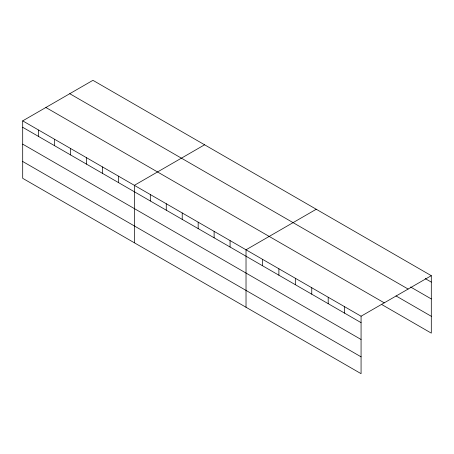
<?xml version="1.0" encoding="UTF-8"?>
<svg xmlns="http://www.w3.org/2000/svg" width="454" height="454" viewBox="0 0 454 454"><rect width="100%" height="100%" fill="white"/><g stroke="black" fill="none" stroke-linecap="round" stroke-linejoin="round"><path stroke-width="0.68" d="M381.996 304.668L431.3 333.134L431.3 275.674L92.928 80.324L22.7 120.866L22.7 178.326L361.072 373.676L361.072 316.222L22.7 120.866M204.595 144.786L134.361 185.334L134.361 242.788M316.256 209.254L246.023 249.802L246.023 307.256M361.072 316.222L431.3 275.674M425.211 278.591L431.3 282.104M410.603 286.996L431.3 298.942M69.757 93.7L408.123 289.056M395.996 295.912L431.3 316.29M45.877 107.49L384.243 302.846M22.7 127.296L361.072 322.652M22.7 144.134L361.072 339.49M22.7 161.482L361.072 356.838M344.637 306.734L344.637 313.164M328.197 297.245L328.197 303.675M311.762 287.757L311.762 294.186M295.327 278.268L295.327 284.698M278.892 268.779L278.892 275.209M262.457 259.291L262.457 265.721M230.07 240.592L230.07 247.021M214.118 231.387L214.118 237.811M198.171 222.176L198.171 228.6M182.219 212.966L182.219 219.39M166.266 203.755L166.266 210.179M150.314 194.545L150.314 200.974M118.409 176.124L118.409 182.553M102.456 166.919L102.456 173.343M86.504 157.708L86.504 164.132M70.557 148.498L70.557 154.922M54.605 139.287L54.605 145.717M38.652 130.077L38.652 136.506"/></g></svg>
